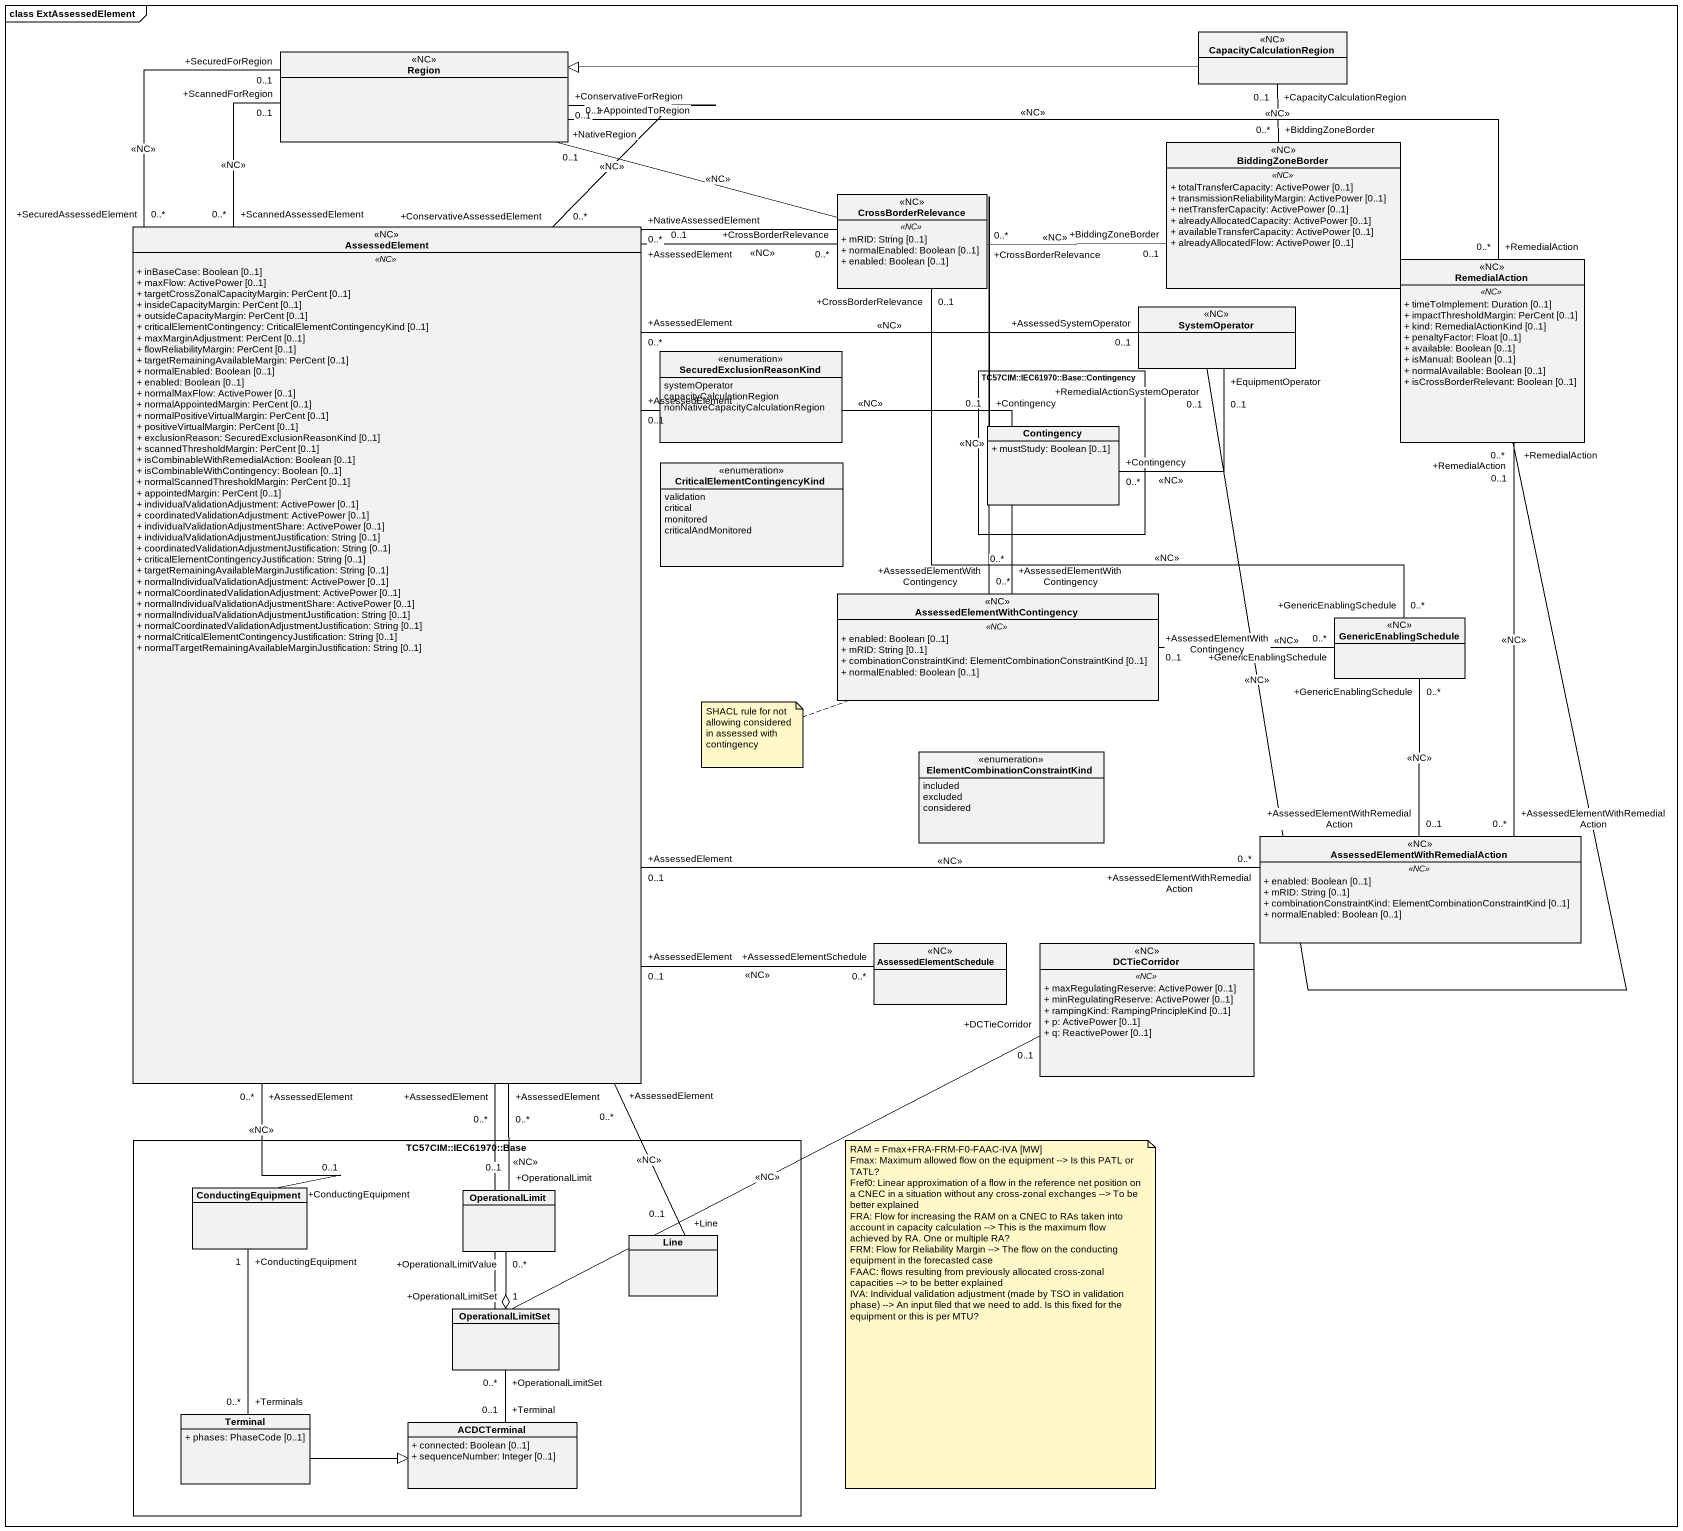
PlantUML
@startuml
mainframe class ExtAssessedElement
hide circle
hide empty members
skinparam classAttributeIconSize 0
class CapacityCalculationRegion <<NC>>
class Region <<NC>>
class BiddingZoneBorder <<NC>> {
  .. <<NC>> ..
  + totalTransferCapacity: ActivePower [0..1]
  + transmissionReliabilityMargin: ActivePower [0..1]
  + netTransferCapacity: ActivePower [0..1]
  + alreadyAllocatedCapacity: ActivePower [0..1]
  + availableTransferCapacity: ActivePower [0..1]
  + alreadyAllocatedFlow: ActivePower [0..1]
}
class CrossBorderRelevance <<NC>> {
  .. <<NC>> ..
  + mRID: String [0..1]
  + normalEnabled: Boolean [0..1]
  + enabled: Boolean [0..1]
}
class AssessedElement <<NC>> {
  .. <<NC>> ..
  + inBaseCase: Boolean [0..1]
  + maxFlow: ActivePower [0..1]
  + targetCrossZonalCapacityMargin: PerCent [0..1]
  + insideCapacityMargin: PerCent [0..1]
  + outsideCapacityMargin: PerCent [0..1]
  + criticalElementContingency: CriticalElementContingencyKind [0..1]
  + maxMarginAdjustment: PerCent [0..1]
  + flowReliabilityMargin: PerCent [0..1]
  + targetRemainingAvailableMargin: PerCent [0..1]
  + normalEnabled: Boolean [0..1]
  + enabled: Boolean [0..1]
  + normalMaxFlow: ActivePower [0..1]
  + normalAppointedMargin: PerCent [0..1]
  + normalPositiveVirtualMargin: PerCent [0..1]
  + positiveVirtualMargin: PerCent [0..1]
  + exclusionReason: SecuredExclusionReasonKind [0..1]
  + scannedThresholdMargin: PerCent [0..1]
  + isCombinableWithRemedialAction: Boolean [0..1]
  + isCombinableWithContingency: Boolean [0..1]
  + normalScannedThresholdMargin: PerCent [0..1]
  + appointedMargin: PerCent [0..1]
  + individualValidationAdjustment: ActivePower [0..1]
  + coordinatedValidationAdjustment: ActivePower [0..1]
  + individualValidationAdjustmentShare: ActivePower [0..1]
  + individualValidationAdjustmentJustification: String [0..1]
  + coordinatedValidationAdjustmentJustification: String [0..1]
  + criticalElementContingencyJustification: String [0..1]
  + targetRemainingAvailableMarginJustification: String [0..1]
  + normalIndividualValidationAdjustment: ActivePower [0..1]
  + normalCoordinatedValidationAdjustment: ActivePower [0..1]
  + normalIndividualValidationAdjustmentShare: ActivePower [0..1]
  + normalIndividualValidationAdjustmentJustification: String [0..1]
  + normalCoordinatedValidationAdjustmentJustification: String [0..1]
  + normalCriticalElementContingencyJustification: String [0..1]
  + normalTargetRemainingAvailableMarginJustification: String [0..1]
}
class RemedialAction <<NC>> {
  .. <<NC>> ..
  + timeToImplement: Duration [0..1]
  + impactThresholdMargin: PerCent [0..1]
  + kind: RemedialActionKind [0..1]
  + penaltyFactor: Float [0..1]
  + available: Boolean [0..1]
  + isManual: Boolean [0..1]
  + normalAvailable: Boolean [0..1]
  + isCrossBorderRelevant: Boolean [0..1]
}
class SystemOperator <<NC>>
enum SecuredExclusionReasonKind {
  systemOperator
  capacityCalculationRegion
  nonNativeCapacityCalculationRegion
}
rectangle "TC57CIM::IEC61970::Base::Contingency" as TC57CIM_IEC61970_Base {
  class Contingency {
    + mustStudy: Boolean [0..1]
  }
}
enum "CriticalElementContingencyKind" as CriticalElementContingencyKi {
  validation
  critical
  monitored
  criticalAndMonitored
}
class "AssessedElementWithContingency" as AssessedElementWithContingen <<NC>> {
  .. <<NC>> ..
  + enabled: Boolean [0..1]
  + mRID: String [0..1]
  + combinationConstraintKind: ElementCombinationConstraintKind [0..1]
  + normalEnabled: Boolean [0..1]
}
class GenericEnablingSchedule <<NC>>
enum "ElementCombinationConstraintKind" as ElementCombinationConstraint {
  included
  excluded
  considered
}
class "AssessedElementWithRemedialAction" as AssessedElementWithRemedialA <<NC>> {
  .. <<NC>> ..
  + enabled: Boolean [0..1]
  + mRID: String [0..1]
  + combinationConstraintKind: ElementCombinationConstraintKind [0..1]
  + normalEnabled: Boolean [0..1]
}
class AssessedElementSchedule <<NC>>
class DCTieCorridor <<NC>> {
  .. <<NC>> ..
  + maxRegulatingReserve: ActivePower [0..1]
  + minRegulatingReserve: ActivePower [0..1]
  + rampingKind: RampingPrincipleKind [0..1]
  + p: ActivePower [0..1]
  + q: ReactivePower [0..1]
}
rectangle "TC57CIM::IEC61970::Base" as TC57CIM_IEC61970_Base_2 {
  class ConductingEquipment
  class OperationalLimit
  class Line
  class OperationalLimitSet
  class Terminal {
    + phases: PhaseCode [0..1]
  }
  class ACDCTerminal {
    + connected: Boolean [0..1]
    + sequenceNumber: Integer [0..1]
  }
}
CapacityCalculationRegion -left-|> Region
CapacityCalculationRegion "+CapacityCalculationRegion\n0..1" -- "+BiddingZoneBorder\n0..*" BiddingZoneBorder : <<NC>>
Region "+ConservativeForRegion\n0..1" -- "+ConservativeAssessedElement\n0..*" AssessedElement : <<NC>>
Region "+SecuredForRegion\n0..1" -- "+SecuredAssessedElement\n0..*" AssessedElement : <<NC>>
Region "+AppointedToRegion\n0..1" -right- "+RemedialAction\n0..*" RemedialAction : <<NC>>
BiddingZoneBorder "+BiddingZoneBorder\n0..1" -left- "+CrossBorderRelevance\n0..*" CrossBorderRelevance : <<NC>>
CrossBorderRelevance "+CrossBorderRelevance\n0..*" -- "+AssessedElement\n0..1" AssessedElement : <<NC>>
CrossBorderRelevance "+CrossBorderRelevance\n0..1" -- "+GenericEnablingSchedule\n0..*" GenericEnablingSchedule : <<NC>>
AssessedElement "+ScannedAssessedElement\n0..*" -up- "+ScannedForRegion\n0..1" Region : <<NC>>
AssessedElement "+NativeAssessedElement\n0..*" -up- "+NativeRegion\n0..1" Region : <<NC>>
AssessedElement "+AssessedElement\n0..*" -right- "+AssessedSystemOperator\n0..1" SystemOperator : <<NC>>
AssessedElement "+AssessedElement\n0..1" -right- "+AssessedElementWithContingency\n0..*" AssessedElementWithContingen : <<NC>>
AssessedElement "+AssessedElement\n0..1" -right- "+AssessedElementSchedule\n0..*" AssessedElementSchedule : <<NC>>
AssessedElement "+AssessedElement\n0..*" -- "+ConductingEquipment\n0..1" ConductingEquipment : <<NC>>
AssessedElement "+AssessedElement\n0..*" -- "+OperationalLimit\n0..1" OperationalLimit : <<NC>>
AssessedElement "+AssessedElement\n0..*" -- "+Line\n0..1" Line : <<NC>>
SystemOperator "+RemedialActionSystemOperator\n0..1" -right- "+RemedialAction\n0..*" RemedialAction : <<NC>>
SystemOperator "+EquipmentOperator\n0..1" -- "+Contingency\n0..*" Contingency : <<NC>>
AssessedElementWithContingen "+AssessedElementWithContingency\n0..*" -up- "+Contingency\n0..1" Contingency : <<NC>>
AssessedElementWithContingen "+AssessedElementWithContingency\n0..1" -right- "+GenericEnablingSchedule\n0..*" GenericEnablingSchedule : <<NC>>
AssessedElementWithRemedialA "+AssessedElementWithRemedialAction\n0..*" -left- "+AssessedElement\n0..1" AssessedElement : <<NC>>
AssessedElementWithRemedialA "+AssessedElementWithRemedialAction\n0..*" -up- "+RemedialAction\n0..1" RemedialAction : <<NC>>
AssessedElementWithRemedialA "+AssessedElementWithRemedialAction\n0..1" -up- "+GenericEnablingSchedule\n0..*" GenericEnablingSchedule : <<NC>>
DCTieCorridor "+DCTieCorridor\n0..1" -left- "+AssessedElement\n0..*" AssessedElement : <<NC>>
OperationalLimit "+OperationalLimitValue\n0..*" --o "+OperationalLimitSet\n1" OperationalLimitSet
OperationalLimitSet "+OperationalLimitSet\n0..*" -- "+Terminal\n0..1" ACDCTerminal
Terminal "+Terminals\n0..*" -up- "+ConductingEquipment\n1" ConductingEquipment
Terminal -right-|> ACDCTerminal
note left of AssessedElementWithContingen : SHACL rule for not allowing considered in assessed with contingency
note as N2
  RAM = Fmax+FRA-FRM-F0-FAAC-IVA [MW]
  Fmax: Maximum allowed flow on the equipment --> Is this PATL or TATL?
  Fref0: Linear approximation of a flow in the reference net position on a CNEC in a situation without any cross-zonal exchanges --> To be better explained
  FRA: Flow for increasing the RAM on a CNEC to RAs taken into account in capacity calculation --> This is the maximum flow achieved by RA. One or multiple RA?
  FRM: Flow for Reliability Margin --> The flow on the conducting equipment in the forecasted case
  FAAC: flows resulting from previously allocated cross-zonal capacities --> to be better explained
  IVA: Individual validation adjustment (made by TSO in validation phase) --> An input filed that we need to add. Is this fixed for the equipment or this is per MTU?
end note
@enduml
